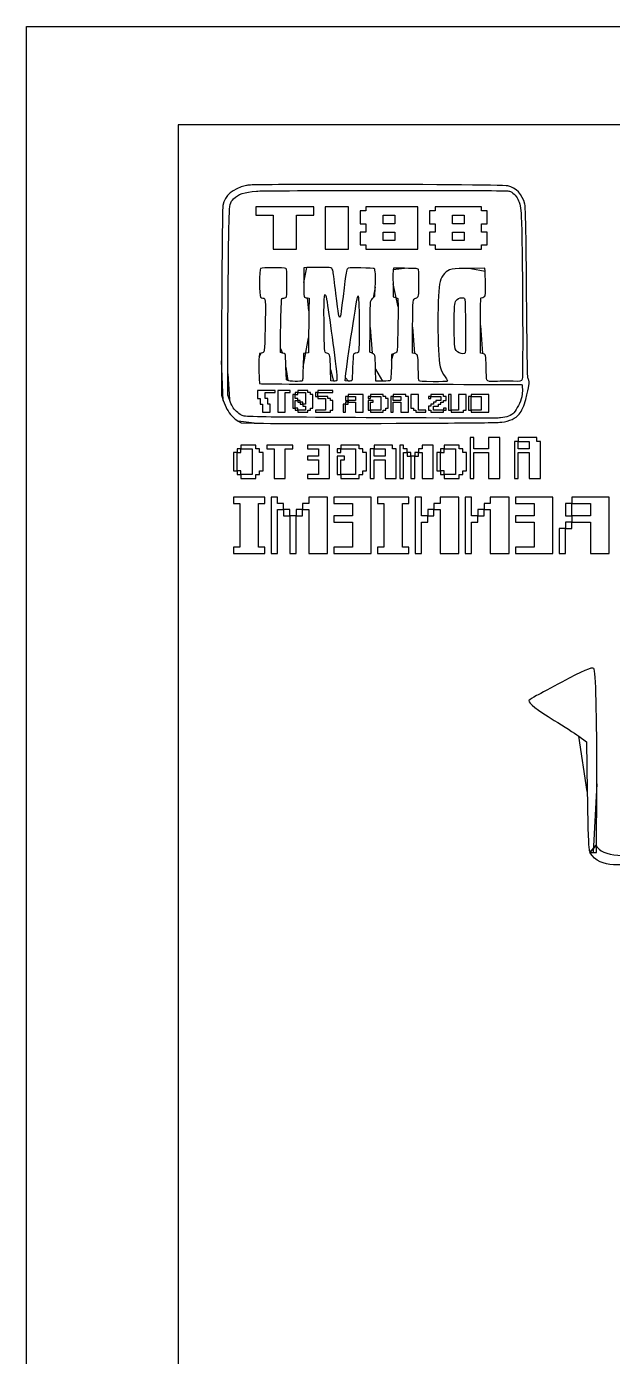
# Model space of a CAD drawing. Extents: x 0 to 138, y 0 to 96.
# Drawn here: x 0 to 27.4, y 33.9 to 96 of the extents above; entities that cross this region are included whole.
import ezdxf

# ---------------------------------------------------------------- set-up
doc = ezdxf.new("R2010")
doc.units = 0
doc.layers.add('Layer_1', color=7, linetype='CONTINUOUS')

msp = doc.modelspace()

# ---------------------------------------------------------------- linework, layer by layer
at = {"layer": 'Layer_1', "color": 7}
for points in [[(0.014465, 95.985521), (137.985535, 95.985521), (137.985535, 0.014463), (0.014465, 0.014463), (0.014465, 95.985521)], [(130.89566, 91.395654), (7.104344, 91.395654), (7.104344, 0.604339), (130.89566, 0.604339), (130.89566, 91.395654)], [(10.737659, 87.173537), (11.549351, 87.173537), (11.549351, 85.591611), (12.631606, 85.591611), (12.631606, 87.173537), (13.443298, 87.173537), (13.443298, 87.569018), (10.737659, 87.569018), (10.737659, 87.173537), (10.737659, 87.173537)], [(13.984426, 85.591611), (15.066682, 85.591611), (15.066682, 87.569018), (13.984426, 87.569018), (13.984426, 85.591611), (13.984426, 85.591611)], [(15.607809, 85.789352), (15.878373, 85.789352), (15.878373, 85.591611), (18.313449, 85.591611), (18.313449, 87.569018), (15.878373, 87.569018), (15.878373, 87.371278), (15.607809, 87.371278), (15.607809, 86.778055), (15.878373, 86.778055), (15.878373, 86.382574), (15.607809, 86.382574), (15.607809, 85.789352), (15.607809, 85.789352)], [(16.690065, 86.778055), (16.690065, 87.173537), (17.231192, 87.173537), (17.231192, 86.778055), (16.690065, 86.778055), (16.690065, 86.778055)], [(18.854576, 85.789352), (19.12514, 85.789352), (19.12514, 85.591611), (21.289651, 85.591611), (21.289651, 85.789352), (21.560214, 85.789352), (21.560214, 86.382574), (21.289651, 86.382574), (21.289651, 86.778055), (21.560214, 86.778055), (21.560214, 87.371278), (21.289651, 87.371278), (21.289651, 87.569018), (19.12514, 87.569018), (19.12514, 87.371278), (18.854576, 87.371278), (18.854576, 86.778055), (19.12514, 86.778055), (19.12514, 86.382574), (18.854576, 86.382574), (18.854576, 85.789352), (18.854576, 85.789352)], [(19.936832, 86.778055), (19.936832, 87.173537), (20.477959, 87.173537), (20.477959, 86.778055), (19.936832, 86.778055), (19.936832, 86.778055)], [(16.690065, 85.987092), (16.690065, 86.382574), (17.231192, 86.382574), (17.231192, 85.987092), (16.690065, 85.987092), (16.690065, 85.987092)], [(19.936832, 85.987092), (19.936832, 86.382574), (20.477959, 86.382574), (20.477959, 85.987092), (19.936832, 85.987092), (19.936832, 85.987092)], [(13.117206, 84.72275), (12.979565, 84.708094), (12.979565, 84.02848)], [(17.679634, 84.69178), (17.167831, 84.69178), (17.155519, 84.64045)], [(21.452474, 84.560551), (21.43957, 84.691727), (20.786787, 84.691329)], [(17.149493, 83.975117), (17.155777, 83.361115), (17.267739, 83.322989), (17.379702, 83.284863), (17.385718, 82.898983)], [(13.145421, 83.309578), (13.232902, 83.293745), (13.218195, 82.711514)], [(16.219898, 83.315919), (16.303836, 83.388706), (16.321476, 83.806406)], [(21.332874, 80.710646), (21.242434, 80.726212), (21.242434, 82.013878)], [(13.20349, 81.438816), (13.20349, 80.748351), (13.082719, 80.732978), (12.961944, 80.717603), (12.945473, 80.07931)], [(16.168964, 80.725295), (16.066484, 80.771478), (16.075284, 81.927458)], [(18.155623, 80.705324), (18.058232, 80.732929), (18.06735, 81.942403)], [(11.987969, 80.733259), (11.893526, 80.756475), (11.886347, 80.938981)], [(9.129124, 80.364125), (9.12806, 78.76272), (9.214482, 78.512769)], [(10.986329, 80.733601), (10.900579, 80.718842), (10.885794, 80.555149)], [(17.164799, 80.696081), (17.077405, 80.669405), (17.077311, 80.404959)], [(20.245996, 80.74251), (20.245996, 80.74251), (20.245967, 80.742506)], [(9.504614, 78.558537), (9.432782, 78.771659), (9.423514, 79.76404)], [(12.229414, 79.444968), (12.162238, 79.47945), (12.14515, 80.071494)], [(14.36994, 79.426514), (14.244764, 79.433245), (14.228748, 79.969526), (14.228748, 79.969527)], [(15.065763, 79.426545), (14.91654, 79.433237), (14.921542, 79.570117), (14.921545, 79.570126)], [(16.66425, 79.421892), (16.343877, 79.421892), (16.333264, 79.986524)], [(11.641191, 78.888984), (11.641191, 78.980363), (11.523731, 78.980363), (11.40627, 78.980363), (11.28881, 78.980363), (11.17135, 78.980363), (11.053889, 78.980363), (10.936429, 78.980363), (10.818969, 78.980363), (10.818969, 78.888984), (10.818969, 78.797607), (10.818969, 78.706228), (10.818969, 78.61485), (10.936429, 78.61485), (10.936429, 78.523472), (10.936429, 78.432094), (10.936429, 78.340716), (11.053889, 78.340716), (11.053889, 78.249338), (11.053889, 78.157959), (11.053889, 78.066581), (11.053889, 77.975203), (11.17135, 77.975203), (11.28881, 77.975203), (11.40627, 77.975203), (11.40627, 78.066581), (11.40627, 78.157959), (11.40627, 78.249338), (11.40627, 78.340716), (11.28881, 78.340716), (11.28881, 78.432094), (11.28881, 78.523472), (11.28881, 78.61485), (11.17135, 78.61485), (11.17135, 78.706228), (11.17135, 78.797607), (11.17135, 78.888984), (11.28881, 78.888984), (11.40627, 78.888984), (11.523731, 78.888984), (11.641191, 78.888984), (11.641191, 78.888984), (11.641191, 78.888984), (11.641191, 78.888984)], [(12.345952, 78.888984), (12.345952, 78.980363), (12.228492, 78.980363), (12.111032, 78.980363), (11.993572, 78.980363), (11.876112, 78.980363), (11.758651, 78.980363), (11.758651, 78.888984), (11.758651, 78.797607), (11.758651, 78.706228), (11.758651, 78.61485), (11.758651, 78.523472), (11.758651, 78.432094), (11.758651, 78.340716), (11.758651, 78.249338), (11.758651, 78.157959), (11.758651, 78.066581), (11.758651, 77.975203), (11.876112, 77.975203), (11.993572, 77.975203), (12.111032, 77.975203), (12.111032, 78.066581), (12.111032, 78.157959), (12.111032, 78.249338), (12.111032, 78.340716), (12.111032, 78.432094), (12.111032, 78.523472), (12.111032, 78.61485), (12.111032, 78.706228), (12.111032, 78.797607), (12.111032, 78.888984), (12.228492, 78.888984), (12.345952, 78.888984), (12.345952, 78.888984), (12.345952, 78.888984), (12.345952, 78.888984)], [(13.403094, 78.157959), (13.403094, 78.249338), (13.403094, 78.340716), (13.403094, 78.432094), (13.403094, 78.523472), (13.403094, 78.61485), (13.403094, 78.706228), (13.403094, 78.797607), (13.285634, 78.797607), (13.285634, 78.888984), (13.168174, 78.888984), (13.168174, 78.980363), (13.050714, 78.980363), (12.933253, 78.980363), (12.815793, 78.980363), (12.698333, 78.980363), (12.698333, 78.888984), (12.815793, 78.888984), (12.933253, 78.888984), (13.050714, 78.888984), (13.050714, 78.797607), (13.050714, 78.706228), (13.050714, 78.61485), (13.050714, 78.523472), (13.050714, 78.432094), (13.050714, 78.340716), (12.933253, 78.340716), (12.933253, 78.249338), (13.050714, 78.249338), (13.050714, 78.157959), (13.050714, 78.066581), (12.933253, 78.066581), (12.815793, 78.066581), (12.698333, 78.066581), (12.698333, 77.975203), (12.815793, 77.975203), (12.933253, 77.975203), (13.050714, 77.975203), (13.168174, 77.975203), (13.168174, 78.066581), (13.285634, 78.066581), (13.285634, 78.157959), (13.403094, 78.157959), (13.403094, 78.157959), (13.403094, 78.157959), (13.403094, 78.157959)], [(14.342777, 78.888984), (14.342777, 78.980363), (14.225317, 78.980363), (14.107857, 78.980363), (13.990396, 78.980363), (13.872936, 78.980363), (13.755476, 78.980363), (13.638016, 78.980363), (13.638016, 78.888984), (13.755476, 78.888984), (13.872936, 78.888984), (13.990396, 78.888984), (14.107857, 78.888984), (14.225317, 78.888984), (14.342777, 78.888984), (14.342777, 78.888984), (14.342777, 78.888984), (14.342777, 78.888984)], [(12.698333, 78.523472), (12.698333, 78.61485), (12.580873, 78.61485), (12.580873, 78.706228), (12.580873, 78.797607), (12.463412, 78.797607), (12.463412, 78.706228), (12.463412, 78.61485), (12.463412, 78.523472), (12.463412, 78.432094), (12.463412, 78.340716), (12.463412, 78.249338), (12.463412, 78.157959), (12.580873, 78.157959), (12.580873, 78.249338), (12.580873, 78.340716), (12.580873, 78.432094), (12.580873, 78.523472), (12.698333, 78.523472), (12.698333, 78.523472), (12.698333, 78.523472), (12.698333, 78.523472)], [(12.698333, 78.797607), (12.698333, 78.888984), (12.580873, 78.888984), (12.580873, 78.797607), (12.698333, 78.797607), (12.698333, 78.797607), (12.698333, 78.797607), (12.698333, 78.797607)], [(12.815793, 78.432094), (12.815793, 78.523472), (12.698333, 78.523472), (12.698333, 78.432094), (12.815793, 78.432094), (12.815793, 78.432094), (12.815793, 78.432094), (12.815793, 78.432094)], [(12.933253, 78.340716), (12.933253, 78.432094), (12.815793, 78.432094), (12.815793, 78.340716), (12.933253, 78.340716), (12.933253, 78.340716), (12.933253, 78.340716), (12.933253, 78.340716)], [(13.638016, 78.706228), (13.638016, 78.797607), (13.638016, 78.888984), (13.520555, 78.888984), (13.520555, 78.797607), (13.520555, 78.706228), (13.638016, 78.706228), (13.638016, 78.706228), (13.638016, 78.706228), (13.638016, 78.706228)], [(14.342777, 78.066581), (14.342777, 78.157959), (14.342777, 78.249338), (14.342777, 78.340716), (14.342777, 78.432094), (14.342777, 78.523472), (14.225317, 78.523472), (14.225317, 78.61485), (14.107857, 78.61485), (14.107857, 78.706228), (13.990396, 78.706228), (13.872936, 78.706228), (13.755476, 78.706228), (13.638016, 78.706228), (13.638016, 78.61485), (13.755476, 78.61485), (13.872936, 78.61485), (13.990396, 78.61485), (13.990396, 78.523472), (13.990396, 78.432094), (13.990396, 78.340716), (13.990396, 78.249338), (13.990396, 78.157959), (13.990396, 78.066581), (13.872936, 78.066581), (13.755476, 78.066581), (13.638016, 78.066581), (13.520555, 78.066581), (13.520555, 77.975203), (13.638016, 77.975203), (13.755476, 77.975203), (13.872936, 77.975203), (13.990396, 77.975203), (14.107857, 77.975203), (14.225317, 77.975203), (14.225317, 78.066581), (14.342777, 78.066581), (14.342777, 78.066581), (14.342777, 78.066581), (14.342777, 78.066581)], [(14.930078, 77.975203), (14.930078, 78.066581), (14.930078, 78.157959), (14.930078, 78.249338), (14.930078, 78.340716), (14.812618, 78.340716), (14.812618, 78.249338), (14.812618, 78.157959), (14.812618, 78.066581), (14.812618, 77.975203), (14.930078, 77.975203), (14.930078, 77.975203), (14.930078, 77.975203), (14.930078, 77.975203)], [(15.047538, 78.523472), (15.047538, 78.61485), (15.047538, 78.706228), (14.930078, 78.706228), (14.930078, 78.61485), (14.930078, 78.523472), (15.047538, 78.523472), (15.047538, 78.523472), (15.047538, 78.523472), (15.047538, 78.523472)], [(15.047538, 78.340716), (15.047538, 78.432094), (14.930078, 78.432094), (14.930078, 78.340716), (15.047538, 78.340716), (15.047538, 78.340716), (15.047538, 78.340716), (15.047538, 78.340716)], [(15.7523, 77.975203), (15.7523, 78.066581), (15.7523, 78.157959), (15.7523, 78.249338), (15.7523, 78.340716), (15.7523, 78.432094), (15.7523, 78.523472), (15.7523, 78.61485), (15.7523, 78.706228), (15.7523, 78.797607), (15.63484, 78.797607), (15.517379, 78.797607), (15.399919, 78.797607), (15.282459, 78.797607), (15.164999, 78.797607), (15.047538, 78.797607), (15.047538, 78.706228), (15.164999, 78.706228), (15.282459, 78.706228), (15.399919, 78.706228), (15.399919, 78.61485), (15.399919, 78.523472), (15.282459, 78.523472), (15.164999, 78.523472), (15.047538, 78.523472), (15.047538, 78.432094), (15.164999, 78.432094), (15.282459, 78.432094), (15.399919, 78.432094), (15.399919, 78.340716), (15.399919, 78.249338), (15.399919, 78.157959), (15.399919, 78.066581), (15.399919, 77.975203), (15.517379, 77.975203), (15.63484, 77.975203), (15.7523, 77.975203), (15.7523, 77.975203), (15.7523, 77.975203), (15.7523, 77.975203)], [(16.10468, 78.61485), (16.10468, 78.706228), (15.987221, 78.706228), (15.987221, 78.61485), (16.10468, 78.61485), (16.10468, 78.61485), (16.10468, 78.61485), (16.10468, 78.61485)], [(16.222141, 78.432094), (16.222141, 78.523472), (16.10468, 78.523472), (15.987221, 78.523472), (15.987221, 78.432094), (15.987221, 78.340716), (15.987221, 78.249338), (15.987221, 78.157959), (15.987221, 78.066581), (16.10468, 78.066581), (16.10468, 78.157959), (16.10468, 78.249338), (16.10468, 78.340716), (16.10468, 78.432094), (16.222141, 78.432094), (16.222141, 78.432094), (16.222141, 78.432094), (16.222141, 78.432094)], [(16.926902, 78.157959), (16.926902, 78.249338), (16.926902, 78.340716), (16.926902, 78.432094), (16.926902, 78.523472), (16.926902, 78.61485), (16.809441, 78.61485), (16.809441, 78.706228), (16.691982, 78.706228), (16.691982, 78.797607), (16.574521, 78.797607), (16.457061, 78.797607), (16.339601, 78.797607), (16.222141, 78.797607), (16.10468, 78.797607), (16.10468, 78.706228), (16.222141, 78.706228), (16.339601, 78.706228), (16.457061, 78.706228), (16.574521, 78.706228), (16.574521, 78.61485), (16.574521, 78.523472), (16.574521, 78.432094), (16.574521, 78.340716), (16.574521, 78.249338), (16.574521, 78.157959), (16.574521, 78.066581), (16.457061, 78.066581), (16.339601, 78.066581), (16.222141, 78.066581), (16.10468, 78.066581), (16.10468, 77.975203), (16.222141, 77.975203), (16.339601, 77.975203), (16.457061, 77.975203), (16.574521, 77.975203), (16.691982, 77.975203), (16.691982, 78.066581), (16.809441, 78.066581), (16.809441, 78.157959), (16.926902, 78.157959), (16.926902, 78.157959), (16.926902, 78.157959), (16.926902, 78.157959)], [(17.866583, 77.975203), (17.866583, 78.066581), (17.866583, 78.157959), (17.866583, 78.249338), (17.866583, 78.340716), (17.866583, 78.432094), (17.866583, 78.523472), (17.866583, 78.61485), (17.866583, 78.706228), (17.749124, 78.706228), (17.749124, 78.797607), (17.631663, 78.797607), (17.514203, 78.797607), (17.396743, 78.797607), (17.279283, 78.797607), (17.161822, 78.797607), (17.161822, 78.706228), (17.279283, 78.706228), (17.396743, 78.706228), (17.514203, 78.706228), (17.514203, 78.61485), (17.514203, 78.523472), (17.396743, 78.523472), (17.279283, 78.523472), (17.161822, 78.523472), (17.161822, 78.61485), (17.161822, 78.706228), (17.044363, 78.706228), (17.044363, 78.61485), (17.044363, 78.523472), (17.044363, 78.432094), (17.044363, 78.340716), (17.044363, 78.249338), (17.044363, 78.157959), (17.044363, 78.066581), (17.044363, 77.975203), (17.161822, 77.975203), (17.161822, 78.066581), (17.161822, 78.157959), (17.161822, 78.249338), (17.161822, 78.340716), (17.161822, 78.432094), (17.279283, 78.432094), (17.396743, 78.432094), (17.514203, 78.432094), (17.514203, 78.340716), (17.514203, 78.249338), (17.514203, 78.157959), (17.514203, 78.066581), (17.514203, 77.975203), (17.631663, 77.975203), (17.749124, 77.975203), (17.866583, 77.975203), (17.866583, 77.975203), (17.866583, 77.975203), (17.866583, 77.975203)], [(18.688806, 77.975203), (18.688806, 78.066581), (18.571345, 78.066581), (18.453885, 78.066581), (18.336425, 78.066581), (18.336425, 78.157959), (18.336425, 78.249338), (18.336425, 78.340716), (18.336425, 78.432094), (18.336425, 78.523472), (18.336425, 78.61485), (18.336425, 78.706228), (18.336425, 78.797607), (18.218964, 78.797607), (18.101505, 78.797607), (17.984044, 78.797607), (17.984044, 78.706228), (17.984044, 78.61485), (17.984044, 78.523472), (17.984044, 78.432094), (17.984044, 78.340716), (17.984044, 78.249338), (17.984044, 78.157959), (18.101505, 78.157959), (18.101505, 78.066581), (18.218964, 78.066581), (18.218964, 77.975203), (18.336425, 77.975203), (18.453885, 77.975203), (18.571345, 77.975203), (18.688806, 77.975203), (18.688806, 77.975203), (18.688806, 77.975203), (18.688806, 77.975203)], [(19.628488, 78.523472), (19.628488, 78.61485), (19.628488, 78.706228), (19.511027, 78.706228), (19.511027, 78.797607), (19.393567, 78.797607), (19.276107, 78.797607), (19.158647, 78.797607), (19.041186, 78.797607), (18.923727, 78.797607), (18.923727, 78.706228), (19.041186, 78.706228), (19.158647, 78.706228), (19.276107, 78.706228), (19.393567, 78.706228), (19.393567, 78.61485), (19.393567, 78.523472), (19.276107, 78.523472), (19.158647, 78.523472), (19.158647, 78.432094), (19.041186, 78.432094), (19.041186, 78.340716), (18.923727, 78.340716), (18.923727, 78.249338), (18.806266, 78.249338), (18.806266, 78.157959), (18.806266, 78.066581), (18.923727, 78.066581), (18.923727, 77.975203), (19.041186, 77.975203), (19.158647, 77.975203), (19.276107, 77.975203), (19.393567, 77.975203), (19.511027, 77.975203), (19.511027, 78.066581), (19.393567, 78.066581), (19.276107, 78.066581), (19.158647, 78.066581), (19.041186, 78.066581), (19.041186, 78.157959), (19.041186, 78.249338), (19.158647, 78.249338), (19.276107, 78.249338), (19.276107, 78.340716), (19.393567, 78.340716), (19.393567, 78.432094), (19.511027, 78.432094), (19.511027, 78.523472), (19.628488, 78.523472), (19.628488, 78.523472), (19.628488, 78.523472), (19.628488, 78.523472)], [(18.923727, 78.61485), (18.923727, 78.706228), (18.806266, 78.706228), (18.806266, 78.61485), (18.923727, 78.61485), (18.923727, 78.61485), (18.923727, 78.61485), (18.923727, 78.61485)], [(19.863408, 78.066581), (19.863408, 78.157959), (19.863408, 78.249338), (19.863408, 78.340716), (19.863408, 78.432094), (19.863408, 78.523472), (19.863408, 78.61485), (19.863408, 78.706228), (19.863408, 78.797607), (19.745948, 78.797607), (19.745948, 78.706228), (19.745948, 78.61485), (19.745948, 78.523472), (19.745948, 78.432094), (19.745948, 78.340716), (19.745948, 78.249338), (19.745948, 78.157959), (19.745948, 78.066581), (19.863408, 78.066581), (19.863408, 78.066581), (19.863408, 78.066581), (19.863408, 78.066581)], [(20.568169, 78.066581), (20.568169, 78.157959), (20.568169, 78.249338), (20.568169, 78.340716), (20.568169, 78.432094), (20.568169, 78.523472), (20.568169, 78.61485), (20.568169, 78.706228), (20.568169, 78.797607), (20.450709, 78.797607), (20.333249, 78.797607), (20.215789, 78.797607), (20.215789, 78.706228), (20.215789, 78.61485), (20.215789, 78.523472), (20.215789, 78.432094), (20.215789, 78.340716), (20.215789, 78.249338), (20.215789, 78.157959), (20.215789, 78.066581), (20.098328, 78.066581), (19.980869, 78.066581), (19.863408, 78.066581), (19.863408, 77.975203), (19.980869, 77.975203), (20.098328, 77.975203), (20.215789, 77.975203), (20.333249, 77.975203), (20.450709, 77.975203), (20.450709, 78.066581), (20.568169, 78.066581), (20.568169, 78.066581), (20.568169, 78.066581), (20.568169, 78.066581)], [(20.80309, 78.066581), (20.80309, 78.157959), (20.80309, 78.249338), (20.80309, 78.340716), (20.80309, 78.432094), (20.80309, 78.523472), (20.80309, 78.61485), (20.80309, 78.706228), (20.68563, 78.706228), (20.68563, 78.61485), (20.68563, 78.523472), (20.68563, 78.432094), (20.68563, 78.340716), (20.68563, 78.249338), (20.68563, 78.157959), (20.68563, 78.066581), (20.80309, 78.066581), (20.80309, 78.066581), (20.80309, 78.066581), (20.80309, 78.066581)], [(21.625312, 77.975203), (21.625312, 78.066581), (21.625312, 78.157959), (21.625312, 78.249338), (21.625312, 78.340716), (21.625312, 78.432094), (21.625312, 78.523472), (21.625312, 78.61485), (21.625312, 78.706228), (21.625312, 78.797607), (21.507851, 78.797607), (21.390391, 78.797607), (21.272931, 78.797607), (21.15547, 78.797607), (21.038011, 78.797607), (20.92055, 78.797607), (20.80309, 78.797607), (20.80309, 78.706228), (20.92055, 78.706228), (21.038011, 78.706228), (21.15547, 78.706228), (21.272931, 78.706228), (21.272931, 78.61485), (21.272931, 78.523472), (21.272931, 78.432094), (21.272931, 78.340716), (21.272931, 78.249338), (21.272931, 78.157959), (21.272931, 78.066581), (21.15547, 78.066581), (21.038011, 78.066581), (20.92055, 78.066581), (20.80309, 78.066581), (20.80309, 77.975203), (20.92055, 77.975203), (21.038011, 77.975203), (21.15547, 77.975203), (21.272931, 77.975203), (21.390391, 77.975203), (21.507851, 77.975203), (21.625312, 77.975203), (21.625312, 77.975203), (21.625312, 77.975203), (21.625312, 77.975203)], [(12.698333, 78.066581), (12.698333, 78.157959), (12.580873, 78.157959), (12.580873, 78.066581), (12.698333, 78.066581), (12.698333, 78.066581), (12.698333, 78.066581), (12.698333, 78.066581)], [(16.40564, 77.711283), (16.405645, 77.711235)], [(19.628488, 78.066581), (19.628488, 78.157959), (19.511027, 78.157959), (19.511027, 78.066581), (19.628488, 78.066581), (19.628488, 78.066581), (19.628488, 78.066581), (19.628488, 78.066581)], [(9.916589, 77.550384), (10.056205, 77.47457), (10.661377, 77.457307)], [(19.406243, 77.461444), (19.406247, 77.461445)], [(11.075389, 75.225369), (11.075389, 75.398232), (11.075389, 75.571096), (11.075389, 75.743959), (11.075389, 75.916823), (11.075389, 76.089687), (10.902525, 76.089687), (10.902525, 76.26255), (10.729662, 76.26255), (10.729662, 76.435414), (10.556798, 76.435414), (10.383935, 76.435414), (10.211071, 76.435414), (10.038207, 76.435414), (10.038207, 76.26255), (10.211071, 76.26255), (10.383935, 76.26255), (10.556798, 76.26255), (10.556798, 76.089687), (10.556798, 75.916823), (10.556798, 75.743959), (10.556798, 75.571096), (10.556798, 75.398232), (10.556798, 75.225369), (10.556798, 75.052505), (10.383935, 75.052505), (10.211071, 75.052505), (10.038207, 75.052505), (10.038207, 74.879641), (10.211071, 74.879641), (10.383935, 74.879641), (10.556798, 74.879641), (10.729662, 74.879641), (10.729662, 75.052505), (10.902525, 75.052505), (10.902525, 75.225369), (11.075389, 75.225369), (11.075389, 75.225369), (11.075389, 75.225369), (11.075389, 75.225369)], [(12.458298, 76.26255), (12.458298, 76.435414), (12.285434, 76.435414), (12.112571, 76.435414), (11.939707, 76.435414), (11.766843, 76.435414), (11.59398, 76.435414), (11.421116, 76.435414), (11.248253, 76.435414), (11.248253, 76.26255), (11.421116, 76.26255), (11.59398, 76.26255), (11.59398, 76.089687), (11.59398, 75.916823), (11.59398, 75.743959), (11.59398, 75.571096), (11.59398, 75.398232), (11.59398, 75.225369), (11.59398, 75.052505), (11.59398, 74.879641), (11.766843, 74.879641), (11.939707, 74.879641), (12.112571, 74.879641), (12.112571, 75.052505), (12.112571, 75.225369), (12.112571, 75.398232), (12.112571, 75.571096), (12.112571, 75.743959), (12.112571, 75.916823), (12.112571, 76.089687), (12.112571, 76.26255), (12.285434, 76.26255), (12.458298, 76.26255), (12.458298, 76.26255), (12.458298, 76.26255), (12.458298, 76.26255)], [(14.186934, 74.879641), (14.186934, 75.052505), (14.186934, 75.225369), (14.186934, 75.398232), (14.186934, 75.571096), (14.186934, 75.743959), (14.186934, 75.916823), (14.186934, 76.089687), (14.186934, 76.26255), (14.186934, 76.435414), (14.01407, 76.435414), (13.841207, 76.435414), (13.668343, 76.435414), (13.49548, 76.435414), (13.322616, 76.435414), (13.149753, 76.435414), (13.149753, 76.26255), (13.322616, 76.26255), (13.49548, 76.26255), (13.668343, 76.26255), (13.668343, 76.089687), (13.668343, 75.916823), (13.49548, 75.916823), (13.322616, 75.916823), (13.149753, 75.916823), (13.149753, 75.743959), (13.322616, 75.743959), (13.49548, 75.743959), (13.668343, 75.743959), (13.668343, 75.571096), (13.668343, 75.398232), (13.668343, 75.225369), (13.668343, 75.052505), (13.49548, 75.052505), (13.322616, 75.052505), (13.149753, 75.052505), (13.149753, 74.879641), (13.322616, 74.879641), (13.49548, 74.879641), (13.668343, 74.879641), (13.841207, 74.879641), (14.01407, 74.879641), (14.186934, 74.879641), (14.186934, 74.879641), (14.186934, 74.879641), (14.186934, 74.879641)], [(15.91557, 75.225369), (15.91557, 75.398232), (15.91557, 75.571096), (15.91557, 75.743959), (15.91557, 75.916823), (15.91557, 76.089687), (15.742707, 76.089687), (15.742707, 76.26255), (15.569843, 76.26255), (15.569843, 76.435414), (15.39698, 76.435414), (15.224116, 76.435414), (15.051252, 76.435414), (14.878389, 76.435414), (14.705525, 76.435414), (14.705525, 76.26255), (14.878389, 76.26255), (15.051252, 76.26255), (15.224116, 76.26255), (15.39698, 76.26255), (15.39698, 76.089687), (15.39698, 75.916823), (15.39698, 75.743959), (15.39698, 75.571096), (15.39698, 75.398232), (15.39698, 75.225369), (15.39698, 75.052505), (15.224116, 75.052505), (15.051252, 75.052505), (14.878389, 75.052505), (14.705525, 75.052505), (14.705525, 74.879641), (14.878389, 74.879641), (15.051252, 74.879641), (15.224116, 74.879641), (15.39698, 74.879641), (15.569843, 74.879641), (15.569843, 75.052505), (15.742707, 75.052505), (15.742707, 75.225369), (15.91557, 75.225369), (15.91557, 75.225369), (15.91557, 75.225369), (15.91557, 75.225369)], [(17.298479, 74.879641), (17.298479, 75.052505), (17.298479, 75.225369), (17.298479, 75.398232), (17.298479, 75.571096), (17.298479, 75.743959), (17.298479, 75.916823), (17.298479, 76.089687), (17.298479, 76.26255), (17.125616, 76.26255), (17.125616, 76.435414), (16.952752, 76.435414), (16.779888, 76.435414), (16.607025, 76.435414), (16.434161, 76.435414), (16.261298, 76.435414), (16.261298, 76.26255), (16.434161, 76.26255), (16.607025, 76.26255), (16.779888, 76.26255), (16.779888, 76.089687), (16.779888, 75.916823), (16.607025, 75.916823), (16.434161, 75.916823), (16.261298, 75.916823), (16.261298, 76.089687), (16.261298, 76.26255), (16.088434, 76.26255), (16.088434, 76.089687), (16.088434, 75.916823), (16.088434, 75.743959), (16.088434, 75.571096), (16.088434, 75.398232), (16.088434, 75.225369), (16.088434, 75.052505), (16.088434, 74.879641), (16.261298, 74.879641), (16.261298, 75.052505), (16.261298, 75.225369), (16.261298, 75.398232), (16.261298, 75.571096), (16.261298, 75.743959), (16.434161, 75.743959), (16.607025, 75.743959), (16.779888, 75.743959), (16.779888, 75.571096), (16.779888, 75.398232), (16.779888, 75.225369), (16.779888, 75.052505), (16.779888, 74.879641), (16.952752, 74.879641), (17.125616, 74.879641), (17.298479, 74.879641), (17.298479, 74.879641), (17.298479, 74.879641), (17.298479, 74.879641)], [(17.81707, 76.089687), (17.81707, 76.26255), (17.644206, 76.26255), (17.644206, 76.435414), (17.471342, 76.435414), (17.471342, 76.26255), (17.471342, 76.089687), (17.471342, 75.916823), (17.471342, 75.743959), (17.471342, 75.571096), (17.471342, 75.398232), (17.471342, 75.225369), (17.471342, 75.052505), (17.471342, 74.879641), (17.644206, 74.879641), (17.644206, 75.052505), (17.644206, 75.225369), (17.644206, 75.398232), (17.644206, 75.571096), (17.644206, 75.743959), (17.644206, 75.916823), (17.644206, 76.089687), (17.81707, 76.089687), (17.81707, 76.089687), (17.81707, 76.089687), (17.81707, 76.089687)], [(19.027115, 74.879641), (19.027115, 75.052505), (19.027115, 75.225369), (19.027115, 75.398232), (19.027115, 75.571096), (19.027115, 75.743959), (19.027115, 75.916823), (19.027115, 76.089687), (19.027115, 76.26255), (19.027115, 76.435414), (18.854251, 76.435414), (18.681388, 76.435414), (18.508524, 76.435414), (18.508524, 76.26255), (18.33566, 76.26255), (18.33566, 76.089687), (18.508524, 76.089687), (18.508524, 75.916823), (18.508524, 75.743959), (18.508524, 75.571096), (18.508524, 75.398232), (18.508524, 75.225369), (18.508524, 75.052505), (18.508524, 74.879641), (18.681388, 74.879641), (18.854251, 74.879641), (19.027115, 74.879641), (19.027115, 74.879641), (19.027115, 74.879641), (19.027115, 74.879641)], [(20.582888, 75.225369), (20.582888, 75.398232), (20.582888, 75.571096), (20.582888, 75.743959), (20.582888, 75.916823), (20.582888, 76.089687), (20.410024, 76.089687), (20.410024, 76.26255), (20.23716, 76.26255), (20.23716, 76.435414), (20.064297, 76.435414), (19.891433, 76.435414), (19.718569, 76.435414), (19.545706, 76.435414), (19.545706, 76.26255), (19.718569, 76.26255), (19.891433, 76.26255), (20.064297, 76.26255), (20.064297, 76.089687), (20.064297, 75.916823), (20.064297, 75.743959), (20.064297, 75.571096), (20.064297, 75.398232), (20.064297, 75.225369), (20.064297, 75.052505), (19.891433, 75.052505), (19.718569, 75.052505), (19.545706, 75.052505), (19.545706, 74.879641), (19.718569, 74.879641), (19.891433, 74.879641), (20.064297, 74.879641), (20.23716, 74.879641), (20.23716, 75.052505), (20.410024, 75.052505), (20.410024, 75.225369), (20.582888, 75.225369), (20.582888, 75.225369), (20.582888, 75.225369), (20.582888, 75.225369)], [(22.13866, 74.879641), (22.13866, 75.052505), (22.13866, 75.225369), (22.13866, 75.398232), (22.13866, 75.571096), (22.13866, 75.743959), (22.13866, 75.916823), (22.13866, 76.089687), (22.13866, 76.26255), (22.13866, 76.435414), (22.13866, 76.608277), (22.13866, 76.781141), (21.965796, 76.781141), (21.792933, 76.781141), (21.620069, 76.781141), (21.620069, 76.608277), (21.620069, 76.435414), (21.620069, 76.26255), (21.447205, 76.26255), (21.274342, 76.26255), (21.101478, 76.26255), (20.928615, 76.26255), (20.928615, 76.435414), (20.928615, 76.608277), (20.928615, 76.781141), (20.755751, 76.781141), (20.755751, 76.608277), (20.755751, 76.435414), (20.755751, 76.26255), (20.755751, 76.089687), (20.755751, 75.916823), (20.755751, 75.743959), (20.755751, 75.571096), (20.755751, 75.398232), (20.755751, 75.225369), (20.755751, 75.052505), (20.755751, 74.879641), (20.928615, 74.879641), (20.928615, 75.052505), (20.928615, 75.225369), (20.928615, 75.398232), (20.928615, 75.571096), (20.928615, 75.743959), (20.928615, 75.916823), (20.928615, 76.089687), (21.101478, 76.089687), (21.274342, 76.089687), (21.447205, 76.089687), (21.620069, 76.089687), (21.620069, 75.916823), (21.620069, 75.743959), (21.620069, 75.571096), (21.620069, 75.398232), (21.620069, 75.225369), (21.620069, 75.052505), (21.620069, 74.879641), (21.792933, 74.879641), (21.965796, 74.879641), (22.13866, 74.879641), (22.13866, 74.879641), (22.13866, 74.879641), (22.13866, 74.879641)], [(24.04016, 74.879641), (24.04016, 75.052505), (24.04016, 75.225369), (24.04016, 75.398232), (24.04016, 75.571096), (24.04016, 75.743959), (24.04016, 75.916823), (24.04016, 76.089687), (24.04016, 76.26255), (24.04016, 76.435414), (24.04016, 76.608277), (23.867296, 76.608277), (23.867296, 76.781141), (23.694432, 76.781141), (23.521568, 76.781141), (23.348705, 76.781141), (23.175841, 76.781141), (23.002978, 76.781141), (23.002978, 76.608277), (23.175841, 76.608277), (23.348705, 76.608277), (23.521568, 76.608277), (23.521568, 76.435414), (23.521568, 76.26255), (23.348705, 76.26255), (23.175841, 76.26255), (23.002978, 76.26255), (23.002978, 76.435414), (23.002978, 76.608277), (22.830114, 76.608277), (22.830114, 76.435414), (22.830114, 76.26255), (22.830114, 76.089687), (22.830114, 75.916823), (22.830114, 75.743959), (22.830114, 75.571096), (22.830114, 75.398232), (22.830114, 75.225369), (22.830114, 75.052505), (22.830114, 74.879641), (23.002978, 74.879641), (23.002978, 75.052505), (23.002978, 75.225369), (23.002978, 75.398232), (23.002978, 75.571096), (23.002978, 75.743959), (23.002978, 75.916823), (23.002978, 76.089687), (23.175841, 76.089687), (23.348705, 76.089687), (23.521568, 76.089687), (23.521568, 75.916823), (23.521568, 75.743959), (23.521568, 75.571096), (23.521568, 75.398232), (23.521568, 75.225369), (23.521568, 75.052505), (23.521568, 74.879641), (23.694432, 74.879641), (23.867296, 74.879641), (24.04016, 74.879641), (24.04016, 74.879641), (24.04016, 74.879641), (24.04016, 74.879641)], [(9.865344, 75.225369), (9.865344, 75.398232), (9.865344, 75.571096), (9.865344, 75.743959), (9.865344, 75.916823), (9.865344, 76.089687), (9.69248, 76.089687), (9.69248, 75.916823), (9.69248, 75.743959), (9.69248, 75.571096), (9.69248, 75.398232), (9.69248, 75.225369), (9.865344, 75.225369), (9.865344, 75.225369), (9.865344, 75.225369), (9.865344, 75.225369)], [(10.038207, 76.089687), (10.038207, 76.26255), (9.865344, 76.26255), (9.865344, 76.089687), (10.038207, 76.089687), (10.038207, 76.089687), (10.038207, 76.089687), (10.038207, 76.089687)], [(14.705525, 76.089687), (14.705525, 76.26255), (14.532662, 76.26255), (14.532662, 76.089687), (14.705525, 76.089687), (14.705525, 76.089687), (14.705525, 76.089687), (14.705525, 76.089687)], [(14.878389, 75.743959), (14.878389, 75.916823), (14.705525, 75.916823), (14.532662, 75.916823), (14.532662, 75.743959), (14.532662, 75.571096), (14.532662, 75.398232), (14.532662, 75.225369), (14.532662, 75.052505), (14.705525, 75.052505), (14.705525, 75.225369), (14.705525, 75.398232), (14.705525, 75.571096), (14.705525, 75.743959), (14.878389, 75.743959), (14.878389, 75.743959), (14.878389, 75.743959), (14.878389, 75.743959)], [(17.989933, 75.916823), (17.989933, 76.089687), (17.81707, 76.089687), (17.81707, 75.916823), (17.989933, 75.916823), (17.989933, 75.916823), (17.989933, 75.916823), (17.989933, 75.916823)], [(18.162797, 74.879641), (18.162797, 75.052505), (18.162797, 75.225369), (18.162797, 75.398232), (18.162797, 75.571096), (18.162797, 75.743959), (18.162797, 75.916823), (17.989933, 75.916823), (17.989933, 75.743959), (17.989933, 75.571096), (17.989933, 75.398232), (17.989933, 75.225369), (17.989933, 75.052505), (17.989933, 74.879641), (18.162797, 74.879641), (18.162797, 74.879641), (18.162797, 74.879641), (18.162797, 74.879641)], [(18.33566, 75.916823), (18.33566, 76.089687), (18.162797, 76.089687), (18.162797, 75.916823), (18.33566, 75.916823), (18.33566, 75.916823), (18.33566, 75.916823), (18.33566, 75.916823)], [(19.372842, 75.225369), (19.372842, 75.398232), (19.372842, 75.571096), (19.372842, 75.743959), (19.372842, 75.916823), (19.372842, 76.089687), (19.199979, 76.089687), (19.199979, 75.916823), (19.199979, 75.743959), (19.199979, 75.571096), (19.199979, 75.398232), (19.199979, 75.225369), (19.372842, 75.225369), (19.372842, 75.225369), (19.372842, 75.225369), (19.372842, 75.225369)], [(19.545706, 76.089687), (19.545706, 76.26255), (19.372842, 76.26255), (19.372842, 76.089687), (19.545706, 76.089687), (19.545706, 76.089687), (19.545706, 76.089687), (19.545706, 76.089687)], [(10.038207, 75.052505), (10.038207, 75.225369), (9.865344, 75.225369), (9.865344, 75.052505), (10.038207, 75.052505), (10.038207, 75.052505), (10.038207, 75.052505), (10.038207, 75.052505)], [(19.545706, 75.052505), (19.545706, 75.225369), (19.372842, 75.225369), (19.372842, 75.052505), (19.545706, 75.052505), (19.545706, 75.052505), (19.545706, 75.052505), (19.545706, 75.052505)], [(11.15674, 71.367831), (11.15674, 71.660678), (10.863893, 71.660678), (10.863893, 71.953526), (10.863893, 72.246373), (10.863893, 72.539221), (10.863893, 72.832068), (10.863893, 73.124916), (10.863893, 73.417763), (10.863893, 73.710611), (11.15674, 73.710611), (11.15674, 74.003458), (10.863893, 74.003458), (10.571045, 74.003458), (10.278198, 74.003458), (9.98535, 74.003458), (9.692503, 74.003458), (9.692503, 73.710611), (9.98535, 73.710611), (9.98535, 73.417763), (9.98535, 73.124916), (9.98535, 72.832068), (9.98535, 72.539221), (9.98535, 72.246373), (9.98535, 71.953526), (9.98535, 71.660678), (9.692503, 71.660678), (9.692503, 71.367831), (9.98535, 71.367831), (10.278198, 71.367831), (10.571045, 71.367831), (10.863893, 71.367831), (11.15674, 71.367831), (11.15674, 71.367831), (11.15674, 71.367831), (11.15674, 71.367831)], [(12.035283, 73.417763), (12.035283, 73.710611), (11.742436, 73.710611), (11.742436, 74.003458), (11.449588, 74.003458), (11.449588, 73.710611), (11.449588, 73.417763), (11.449588, 73.124916), (11.449588, 72.832068), (11.449588, 72.539221), (11.449588, 72.246373), (11.449588, 71.953526), (11.449588, 71.660678), (11.449588, 71.367831), (11.742436, 71.367831), (11.742436, 71.660678), (11.742436, 71.953526), (11.742436, 72.246373), (11.742436, 72.539221), (11.742436, 72.832068), (11.742436, 73.124916), (11.742436, 73.417763), (12.035283, 73.417763), (12.035283, 73.417763), (12.035283, 73.417763), (12.035283, 73.417763)], [(14.085216, 71.367831), (14.085216, 71.660678), (14.085216, 71.953526), (14.085216, 72.246373), (14.085216, 72.539221), (14.085216, 72.832068), (14.085216, 73.124916), (14.085216, 73.417763), (14.085216, 73.710611), (14.085216, 74.003458), (13.792368, 74.003458), (13.499521, 74.003458), (13.206673, 74.003458), (13.206673, 73.710611), (12.913826, 73.710611), (12.913826, 73.417763), (13.206673, 73.417763), (13.206673, 73.124916), (13.206673, 72.832068), (13.206673, 72.539221), (13.206673, 72.246373), (13.206673, 71.953526), (13.206673, 71.660678), (13.206673, 71.367831), (13.499521, 71.367831), (13.792368, 71.367831), (14.085216, 71.367831), (14.085216, 71.367831), (14.085216, 71.367831), (14.085216, 71.367831)], [(16.135148, 71.367831), (16.135148, 71.660678), (16.135148, 71.953526), (16.135148, 72.246373), (16.135148, 72.539221), (16.135148, 72.832068), (16.135148, 73.124916), (16.135148, 73.417763), (16.135148, 73.710611), (16.135148, 74.003458), (15.842301, 74.003458), (15.549453, 74.003458), (15.256606, 74.003458), (14.963758, 74.003458), (14.670911, 74.003458), (14.378063, 74.003458), (14.378063, 73.710611), (14.670911, 73.710611), (14.963758, 73.710611), (15.256606, 73.710611), (15.256606, 73.417763), (15.256606, 73.124916), (14.963758, 73.124916), (14.670911, 73.124916), (14.378063, 73.124916), (14.378063, 72.832068), (14.670911, 72.832068), (14.963758, 72.832068), (15.256606, 72.832068), (15.256606, 72.539221), (15.256606, 72.246373), (15.256606, 71.953526), (15.256606, 71.660678), (14.963758, 71.660678), (14.670911, 71.660678), (14.378063, 71.660678), (14.378063, 71.367831), (14.670911, 71.367831), (14.963758, 71.367831), (15.256606, 71.367831), (15.549453, 71.367831), (15.842301, 71.367831), (16.135148, 71.367831), (16.135148, 71.367831), (16.135148, 71.367831), (16.135148, 71.367831)], [(17.892233, 71.367831), (17.892233, 71.660678), (17.599385, 71.660678), (17.599385, 71.953526), (17.599385, 72.246373), (17.599385, 72.539221), (17.599385, 72.832068), (17.599385, 73.124916), (17.599385, 73.417763), (17.599385, 73.710611), (17.892233, 73.710611), (17.892233, 74.003458), (17.599385, 74.003458), (17.306538, 74.003458), (17.01369, 74.003458), (16.720843, 74.003458), (16.427995, 74.003458), (16.427995, 73.710611), (16.720843, 73.710611), (16.720843, 73.417763), (16.720843, 73.124916), (16.720843, 72.832068), (16.720843, 72.539221), (16.720843, 72.246373), (16.720843, 71.953526), (16.720843, 71.660678), (16.427995, 71.660678), (16.427995, 71.367831), (16.720843, 71.367831), (17.01369, 71.367831), (17.306538, 71.367831), (17.599385, 71.367831), (17.892233, 71.367831), (17.892233, 71.367831), (17.892233, 71.367831), (17.892233, 71.367831)], [(18.770775, 72.832068), (18.770775, 73.124916), (18.477928, 73.124916), (18.477928, 73.417763), (18.477928, 73.710611), (18.477928, 74.003458), (18.18508, 74.003458), (18.18508, 73.710611), (18.18508, 73.417763), (18.18508, 73.124916), (18.18508, 72.832068), (18.18508, 72.539221), (18.18508, 72.246373), (18.18508, 71.953526), (18.18508, 71.660678), (18.18508, 71.367831), (18.477928, 71.367831), (18.477928, 71.660678), (18.477928, 71.953526), (18.477928, 72.246373), (18.477928, 72.539221), (18.477928, 72.832068), (18.770775, 72.832068), (18.770775, 72.832068), (18.770775, 72.832068), (18.770775, 72.832068)], [(20.235013, 71.367831), (20.235013, 71.660678), (20.235013, 71.953526), (20.235013, 72.246373), (20.235013, 72.539221), (20.235013, 72.832068), (20.235013, 73.124916), (20.235013, 73.417763), (20.235013, 73.710611), (20.235013, 74.003458), (19.942165, 74.003458), (19.649318, 74.003458), (19.35647, 74.003458), (19.35647, 73.710611), (19.063623, 73.710611), (19.063623, 73.417763), (19.35647, 73.417763), (19.35647, 73.124916), (19.35647, 72.832068), (19.35647, 72.539221), (19.35647, 72.246373), (19.35647, 71.953526), (19.35647, 71.660678), (19.35647, 71.367831), (19.649318, 71.367831), (19.942165, 71.367831), (20.235013, 71.367831), (20.235013, 71.367831), (20.235013, 71.367831), (20.235013, 71.367831)], [(21.113555, 72.832068), (21.113555, 73.124916), (20.820708, 73.124916), (20.820708, 73.417763), (20.820708, 73.710611), (20.820708, 74.003458), (20.52786, 74.003458), (20.52786, 73.710611), (20.52786, 73.417763), (20.52786, 73.124916), (20.52786, 72.832068), (20.52786, 72.539221), (20.52786, 72.246373), (20.52786, 71.953526), (20.52786, 71.660678), (20.52786, 71.367831), (20.820708, 71.367831), (20.820708, 71.660678), (20.820708, 71.953526), (20.820708, 72.246373), (20.820708, 72.539221), (20.820708, 72.832068), (21.113555, 72.832068), (21.113555, 72.832068), (21.113555, 72.832068), (21.113555, 72.832068)], [(22.577793, 71.367831), (22.577793, 71.660678), (22.577793, 71.953526), (22.577793, 72.246373), (22.577793, 72.539221), (22.577793, 72.832068), (22.577793, 73.124916), (22.577793, 73.417763), (22.577793, 73.710611), (22.577793, 74.003458), (22.284945, 74.003458), (21.992098, 74.003458), (21.69925, 74.003458), (21.69925, 73.710611), (21.406403, 73.710611), (21.406403, 73.417763), (21.69925, 73.417763), (21.69925, 73.124916), (21.69925, 72.832068), (21.69925, 72.539221), (21.69925, 72.246373), (21.69925, 71.953526), (21.69925, 71.660678), (21.69925, 71.367831), (21.992098, 71.367831), (22.284945, 71.367831), (22.577793, 71.367831), (22.577793, 71.367831), (22.577793, 71.367831), (22.577793, 71.367831)], [(24.627725, 71.367831), (24.627725, 71.660678), (24.627725, 71.953526), (24.627725, 72.246373), (24.627725, 72.539221), (24.627725, 72.832068), (24.627725, 73.124916), (24.627725, 73.417763), (24.627725, 73.710611), (24.627725, 74.003458), (24.334878, 74.003458), (24.04203, 74.003458), (23.749183, 74.003458), (23.456335, 74.003458), (23.163488, 74.003458), (22.87064, 74.003458), (22.87064, 73.710611), (23.163488, 73.710611), (23.456335, 73.710611), (23.749183, 73.710611), (23.749183, 73.417763), (23.749183, 73.124916), (23.456335, 73.124916), (23.163488, 73.124916), (22.87064, 73.124916), (22.87064, 72.832068), (23.163488, 72.832068), (23.456335, 72.832068), (23.749183, 72.832068), (23.749183, 72.539221), (23.749183, 72.246373), (23.749183, 71.953526), (23.749183, 71.660678), (23.456335, 71.660678), (23.163488, 71.660678), (22.87064, 71.660678), (22.87064, 71.367831), (23.163488, 71.367831), (23.456335, 71.367831), (23.749183, 71.367831), (24.04203, 71.367831), (24.334878, 71.367831), (24.627725, 71.367831), (24.627725, 71.367831), (24.627725, 71.367831), (24.627725, 71.367831)], [(27.263353, 71.367831), (27.263353, 71.660678), (27.263353, 71.953526), (27.263353, 72.246373), (27.263353, 72.539221), (27.263353, 72.832068), (27.263353, 73.124916), (27.263353, 73.417763), (27.263353, 73.710611), (27.263353, 74.003458), (26.970505, 74.003458), (26.677658, 74.003458), (26.38481, 74.003458), (26.091963, 74.003458), (25.799116, 74.003458), (25.506268, 74.003458), (25.506268, 73.710611), (25.799116, 73.710611), (26.091963, 73.710611), (26.38481, 73.710611), (26.38481, 73.417763), (26.38481, 73.124916), (26.091963, 73.124916), (25.799116, 73.124916), (25.506268, 73.124916), (25.506268, 72.832068), (25.799116, 72.832068), (26.091963, 72.832068), (26.38481, 72.832068), (26.38481, 72.539221), (26.38481, 72.246373), (26.38481, 71.953526), (26.38481, 71.660678), (26.38481, 71.367831), (26.677658, 71.367831), (26.970505, 71.367831), (27.263353, 71.367831), (27.263353, 71.367831), (27.263353, 71.367831), (27.263353, 71.367831)], [(12.328131, 73.124916), (12.328131, 73.417763), (12.035283, 73.417763), (12.035283, 73.124916), (12.328131, 73.124916), (12.328131, 73.124916), (12.328131, 73.124916), (12.328131, 73.124916)], [(12.913826, 73.124916), (12.913826, 73.417763), (12.620978, 73.417763), (12.620978, 73.124916), (12.913826, 73.124916), (12.913826, 73.124916), (12.913826, 73.124916), (12.913826, 73.124916)], [(19.063623, 73.124916), (19.063623, 73.417763), (18.770775, 73.417763), (18.770775, 73.124916), (19.063623, 73.124916), (19.063623, 73.124916), (19.063623, 73.124916), (19.063623, 73.124916)], [(21.406403, 73.124916), (21.406403, 73.417763), (21.113555, 73.417763), (21.113555, 73.124916), (21.406403, 73.124916), (21.406403, 73.124916), (21.406403, 73.124916), (21.406403, 73.124916)], [(25.506268, 73.124916), (25.506268, 73.417763), (25.506268, 73.710611), (25.21342, 73.710611), (25.21342, 73.417763), (25.21342, 73.124916), (25.506268, 73.124916), (25.506268, 73.124916), (25.506268, 73.124916), (25.506268, 73.124916)], [(12.620978, 71.367831), (12.620978, 71.660678), (12.620978, 71.953526), (12.620978, 72.246373), (12.620978, 72.539221), (12.620978, 72.832068), (12.620978, 73.124916), (12.328131, 73.124916), (12.328131, 72.832068), (12.328131, 72.539221), (12.328131, 72.246373), (12.328131, 71.953526), (12.328131, 71.660678), (12.328131, 71.367831), (12.620978, 71.367831), (12.620978, 71.367831), (12.620978, 71.367831), (12.620978, 71.367831)], [(25.506268, 72.539221), (25.506268, 72.832068), (25.21342, 72.832068), (25.21342, 72.539221), (25.506268, 72.539221), (25.506268, 72.539221), (25.506268, 72.539221), (25.506268, 72.539221)], [(25.21342, 71.367831), (25.21342, 71.660678), (25.21342, 71.953526), (25.21342, 72.246373), (25.21342, 72.539221), (24.920573, 72.539221), (24.920573, 72.246373), (24.920573, 71.953526), (24.920573, 71.660678), (24.920573, 71.367831), (25.21342, 71.367831), (25.21342, 71.367831), (25.21342, 71.367831), (25.21342, 71.367831)], [(25.839389, 62.827447), (26.199705, 62.564306), (26.230834, 60.24473)], [(26.504564, 57.401346), (26.666413, 57.401346), (26.677533, 60.60655), (26.677544, 60.60655)], [(26.356449, 57.392485), (26.651213, 57.744757)]]:
    msp.add_lwpolyline(points, close=True, dxfattribs=at)
for points in [[(10.292479, 88.562074), (9.618296, 88.388967), (9.298092, 88.11758), (9.195898, 87.632673)], [(9.697425, 87.94123), (9.9049, 88.151297), (10.206329, 88.252319), (10.762721, 88.298261)], [(14.143997, 88.607804), (10.80241, 88.600267), (10.423721, 88.595772), (10.292479, 88.562074)], [(10.762721, 88.298261), (10.999344, 88.317801), (12.633143, 88.325535), (16.786317, 88.326777)], [(22.519888, 88.543341), (22.321905, 88.585788), (18.25642, 88.617078), (14.143997, 88.607804)], [(16.786317, 88.326777), (21.598176, 88.328219), (22.501961, 88.323525), (22.592769, 88.296662)], [(23.31553, 87.689705), (23.193352, 88.153665), (22.907637, 88.460207), (22.519888, 88.543341)], [(22.592769, 88.296662), (22.734856, 88.254624), (22.90664, 88.095573), (22.98859, 87.930183)], [(9.195898, 87.632673), (9.163921, 87.480941), (9.130682, 82.717938), (9.129124, 80.364125)], [(9.48663, 87.085152), (9.511268, 87.69722), (9.529481, 87.771191), (9.697425, 87.94123)], [(22.98859, 87.930183), (23.093631, 87.718186), (23.123112, 87.561956), (23.145892, 87.096559)], [(23.412962, 81.874276), (23.38835, 84.458328), (23.367562, 87.49212), (23.31553, 87.689705)], [(9.423514, 79.76404), (9.413551, 80.830906), (9.452785, 86.244233), (9.48663, 87.085152)], [(23.145892, 87.096559), (23.202377, 85.942564), (23.23777, 79.628119), (23.19247, 79.506734)], [(10.959957, 84.686071), (10.892593, 84.631545), (10.890361, 83.411791), (10.957511, 83.343485)], [(12.141162, 84.682133), (12.081739, 84.726509), (11.014315, 84.730073), (10.959957, 84.686071)], [(12.184503, 84.007204), (12.184503, 84.616901), (12.182405, 84.651327), (12.141162, 84.682133)], [(13.744198, 84.737407), (13.475055, 84.737407), (13.192906, 84.730814), (13.117206, 84.72275)], [(14.344188, 84.52879), (14.299557, 84.740196), (14.307578, 84.737407), (13.744198, 84.737407)], [(14.480795, 83.516892), (14.419848, 84.006239), (14.358375, 84.461593), (14.344188, 84.52879)], [(15.022389, 84.674162), (14.971049, 84.621858), (14.966197, 84.591648), (14.814559, 83.380012)], [(15.651781, 84.70961), (15.095234, 84.718032), (15.063699, 84.716243), (15.022389, 84.674162)], [(16.274562, 84.68332), (16.254278, 84.692906), (15.974026, 84.704738), (15.651781, 84.70961)], [(16.321476, 83.806406), (16.343763, 84.334116), (16.326388, 84.658823), (16.274562, 84.68332)], [(17.155519, 84.64045), (17.148747, 84.612219), (17.146032, 84.312819), (17.149493, 83.975117)], [(18.348474, 84.603319), (18.325731, 84.685764), (18.280249, 84.69178), (17.679634, 84.69178)], [(18.364394, 83.99406), (18.364692, 84.296248), (18.357552, 84.570415), (18.348474, 84.603319)], [(20.786787, 84.691329), (19.871538, 84.690732), (19.769395, 84.670472), (19.55971, 84.44838)], [(21.477191, 83.973106), (21.470698, 84.224053), (21.459572, 84.488403), (21.452474, 84.560551)], [(12.141033, 83.33245), (12.18211, 83.36305), (12.184381, 83.398292), (12.184503, 84.007204)], [(12.979565, 84.02848), (12.979565, 83.269834), (12.962769, 83.342635), (13.145421, 83.309578)], [(18.212323, 83.301541), (18.357126, 83.350228), (18.36374, 83.380347), (18.364394, 83.99406)], [(19.55971, 84.44838), (19.354531, 84.231059), (19.304663, 84.046936), (19.271875, 83.385611)], [(21.270426, 83.309121), (21.488315, 83.368105), (21.492505, 83.381564), (21.477191, 83.973106)], [(10.957511, 83.343485), (10.97228, 83.32846), (11.022623, 83.309831), (11.069385, 83.302087)], [(11.069385, 83.302087), (11.153973, 83.288078), (11.154509, 83.287306), (11.173798, 83.1515)], [(11.903369, 82.192513), (11.921555, 82.99742), (11.934468, 83.268002), (11.955334, 83.281501)], [(11.955334, 83.281501), (11.970602, 83.291375), (12.008883, 83.299624), (12.040395, 83.299816)], [(12.040395, 83.299816), (12.07191, 83.300015), (12.117199, 83.314693), (12.141033, 83.33245)], [(13.931204, 81.733503), (13.9061, 83.199828), (13.926869, 83.660615), (14.006784, 83.410576)], [(14.006784, 83.410576), (14.06632, 83.224303), (14.365293, 81.080591), (14.500945, 79.867304)], [(14.659007, 82.410444), (14.620487, 82.410444), (14.612163, 82.462128), (14.480795, 83.516892)], [(14.814559, 83.380012), (14.69942, 82.460013), (14.691467, 82.410444), (14.659007, 82.410444)], [(14.921545, 79.570126), (14.92936, 79.783838), (15.42905, 83.129907), (15.483679, 83.334332)], [(15.483679, 83.334332), (15.493739, 83.371973), (15.51132, 83.402772), (15.52275, 83.402772)], [(15.52275, 83.402772), (15.581879, 83.402772), (15.590215, 80.850286), (15.531322, 80.777991)], [(16.110025, 83.163284), (16.12429, 83.2072), (16.173733, 83.275885), (16.219898, 83.315919)], [(18.06735, 81.942403), (18.077378, 83.272584), (18.075563, 83.255557), (18.212323, 83.301541)], [(19.271875, 83.385611), (19.243769, 82.818741), (19.243932, 81.509071), (19.272173, 80.881947)], [(20.08886, 83.177236), (20.15131, 83.274338), (20.255372, 83.324629), (20.37953, 83.31771)], [(20.37953, 83.31771), (20.48632, 83.311764), (20.491414, 83.308393), (20.509568, 83.231671)], [(21.242434, 82.013878), (21.242434, 83.02476), (21.24845, 83.303172), (21.270426, 83.309121)], [(11.173798, 83.1515), (11.18509, 83.072002), (11.182907, 82.552893), (11.168568, 81.908543)], [(13.218195, 82.711514), (13.210111, 82.391286), (13.20349, 81.818572), (13.20349, 81.438816)], [(16.075284, 81.927458), (16.08132, 82.719502), (16.092255, 83.108575), (16.110025, 83.163284)], [(17.385718, 82.898983), (17.389029, 82.686749), (17.383491, 82.129376), (17.373411, 81.660373)], [(20.032766, 81.032306), (20.005551, 81.201609), (20.005153, 82.622832), (20.032269, 82.90809)], [(20.032269, 82.90809), (20.04425, 83.034268), (20.067243, 83.143625), (20.08886, 83.177236)], [(20.509568, 83.231671), (20.541519, 83.096652), (20.558549, 80.807161), (20.528034, 80.749073)], [(11.886347, 80.938981), (11.882399, 81.03936), (11.890056, 81.603449), (11.903369, 82.192513)], [(11.168568, 81.908543), (11.14124, 80.680366), (11.153972, 80.762457), (10.986329, 80.733601)], [(14.109448, 80.707695), (13.929695, 80.76232), (13.949813, 80.64654), (13.931204, 81.733503)], [(17.373411, 81.660373), (17.355115, 80.808833), (17.355017, 80.807584), (17.303642, 80.765199)], [(23.455899, 79.581534), (23.443084, 79.628344), (23.425319, 80.576946), (23.412962, 81.874276)], [(15.531322, 80.777991), (15.516364, 80.759629), (15.464762, 80.738194), (15.41665, 80.730355)], [(19.272173, 80.881947), (19.305369, 80.145125), (19.362357, 79.921361), (19.594199, 79.617521)], [(20.245967, 80.742506), (20.11081, 80.806057), (20.057481, 80.878547), (20.032766, 81.032306)], [(10.885794, 80.555149), (10.862163, 80.29353), (10.881688, 79.337083), (10.911276, 79.306992)], [(12.105238, 80.68679), (12.092684, 80.699579), (12.039916, 80.72049), (11.987969, 80.733259)], [(12.14515, 80.071494), (12.135124, 80.418844), (12.118628, 80.673147), (12.105238, 80.68679)], [(14.228748, 79.969527), (14.209303, 80.620666), (14.199669, 80.680276), (14.109448, 80.707695)], [(15.302958, 80.667823), (15.286232, 80.63702), (15.270951, 80.411266), (15.260749, 80.044231)], [(15.41665, 80.730355), (15.360517, 80.721207), (15.319782, 80.698806), (15.302958, 80.667823)], [(16.297048, 80.615133), (16.280025, 80.657667), (16.237094, 80.694591), (16.168964, 80.725295)], [(16.333264, 79.986524), (16.326771, 80.33223), (16.312725, 80.575961), (16.297048, 80.615133)], [(17.077311, 80.404959), (17.077112, 79.906481), (17.050332, 79.488835), (17.016239, 79.454102)], [(17.303642, 80.765199), (17.275345, 80.741857), (17.212866, 80.710753), (17.164799, 80.696081)], [(18.330929, 80.050831), (18.315956, 80.696452), (18.326554, 80.656873), (18.155623, 80.705324)], [(20.528034, 80.749073), (20.494759, 80.68573), (20.372783, 80.682891), (20.245996, 80.74251)], [(21.505015, 80.064839), (21.494476, 80.657008), (21.487263, 80.684071), (21.332874, 80.710646)], [(12.945473, 80.07931), (12.931099, 79.522266), (12.924381, 79.439087), (12.892705, 79.425875)], [(14.500945, 79.867304), (14.53259, 79.584272), (14.53763, 79.471968), (14.519678, 79.449932)], [(15.260749, 80.044231), (15.251949, 79.727809), (15.238059, 79.457878), (15.229871, 79.444382)], [(18.378565, 79.432494), (18.350568, 79.461017), (18.34204, 79.571699), (18.330929, 80.050831)], [(19.594199, 79.617521), (19.700641, 79.478025), (19.716009, 79.436343), (19.67136, 79.40823)], [(21.537368, 79.485624), (21.524639, 79.519553), (21.510081, 79.780199), (21.505015, 80.064839)], [(23.506335, 79.429408), (23.490618, 79.469161), (23.467921, 79.537618), (23.455899, 79.581534)], [(10.911276, 79.306992), (10.930041, 79.287907), (12.533951, 79.279876), (17.051678, 79.276248)], [(12.576498, 79.410611), (12.371105, 79.410514), (12.278709, 79.419669), (12.229414, 79.444968)], [(12.892705, 79.425875), (12.872739, 79.417552), (12.730449, 79.410679), (12.576498, 79.410611)], [(14.519678, 79.449932), (14.503308, 79.429836), (14.453372, 79.422026), (14.36994, 79.426514)], [(15.229871, 79.444382), (15.220952, 79.429685), (15.155144, 79.422531), (15.065763, 79.426545)], [(17.016239, 79.454102), (16.99196, 79.429366), (16.910282, 79.421892), (16.66425, 79.421892)], [(17.051678, 79.276248), (20.414929, 79.273543), (23.173504, 79.264383), (23.181844, 79.255886)], [(19.029026, 79.394813), (18.509567, 79.397289), (18.407305, 79.403216), (18.378565, 79.432494)], [(19.67136, 79.40823), (19.657074, 79.399231), (19.368023, 79.393198), (19.029026, 79.394813)], [(22.041616, 79.408981), (21.665106, 79.389657), (21.567824, 79.404447), (21.537368, 79.485624)], [(22.418044, 79.427579), (22.36878, 79.425451), (22.199388, 79.417079), (22.041616, 79.408981)], [(22.770038, 79.412182), (22.625705, 79.422782), (22.467308, 79.429709), (22.418044, 79.427579)], [(23.19247, 79.506734), (23.156899, 79.411416), (23.063904, 79.390601), (22.770038, 79.412182)], [(23.181844, 79.255886), (23.208027, 79.22921), (23.199829, 78.799391), (23.171085, 78.69186)], [(23.35566, 78.566338), (23.511089, 79.209363), (23.536282, 79.353668), (23.506335, 79.429408)], [(9.214482, 78.512769), (9.26201, 78.375295), (9.338745, 78.193873), (9.384998, 78.10961)], [(9.637059, 78.23915), (9.603722, 78.297595), (9.54412, 78.441319), (9.504614, 78.558537)], [(23.171085, 78.69186), (23.101212, 78.430458), (22.942043, 78.107231), (22.804735, 77.947907)], [(23.047364, 77.878979), (23.162844, 78.015693), (23.292358, 78.304449), (23.35566, 78.566338)], [(9.384998, 78.10961), (9.500054, 77.900004), (9.742574, 77.644876), (9.916589, 77.550384)], [(10.057516, 77.833301), (9.916011, 77.899302), (9.726656, 78.082076), (9.637059, 78.23915)], [(10.813674, 77.755196), (10.205841, 77.774629), (10.176905, 77.777617), (10.057516, 77.833301)], [(16.405645, 77.711235), (13.677672, 77.7243), (11.161285, 77.744083), (10.813674, 77.755196)], [(22.171721, 77.703278), (21.980941, 77.687223), (21.203708, 77.688302), (16.40564, 77.711283)], [(22.804735, 77.947907), (22.686113, 77.810265), (22.475403, 77.728835), (22.171721, 77.703278)], [(22.232858, 77.503624), (22.594895, 77.551546), (22.882893, 77.684265), (23.047364, 77.878979)], [(10.661377, 77.457307), (11.383668, 77.436703), (15.746491, 77.438766), (19.406243, 77.461444)], [(19.406247, 77.461445), (21.145912, 77.472225), (22.103605, 77.486516), (22.232858, 77.503624)], [(26.537768, 65.998391), (26.45723, 66.076445), (26.018727, 65.888483), (25.04155, 65.35705)], [(26.677544, 60.60655), (26.688805, 63.862341), (26.635928, 65.90326), (26.537768, 65.998391)], [(25.04155, 65.35705), (24.57443, 65.10301), (24.04305, 64.819758), (23.860712, 64.727604)], [(23.860712, 64.727604), (23.67838, 64.63545), (23.519655, 64.530703), (23.507997, 64.494835)], [(23.507997, 64.494835), (23.470867, 64.380569), (23.87786, 64.061842), (24.689932, 63.569257)], [(24.689932, 63.569257), (25.123961, 63.305988), (25.641216, 62.972173), (25.839389, 62.827447)], [(26.230834, 60.24473), (26.247965, 58.968964), (26.280147, 57.807295), (26.302347, 57.663249)], [(26.302347, 57.663249), (26.341206, 57.411122), (26.348755, 57.401346), (26.504564, 57.401346)], [(28.907091, 56.950347), (27.953358, 56.812351), (26.851613, 56.599418), (26.356449, 57.392485)], [(26.651213, 57.744757), (26.849858, 57.160814), (28.333435, 57.196419), (29.045259, 57.346161)]]:
    msp.add_open_spline(points, degree=3, dxfattribs=at)

doc.saveas('drawing.dxf')
